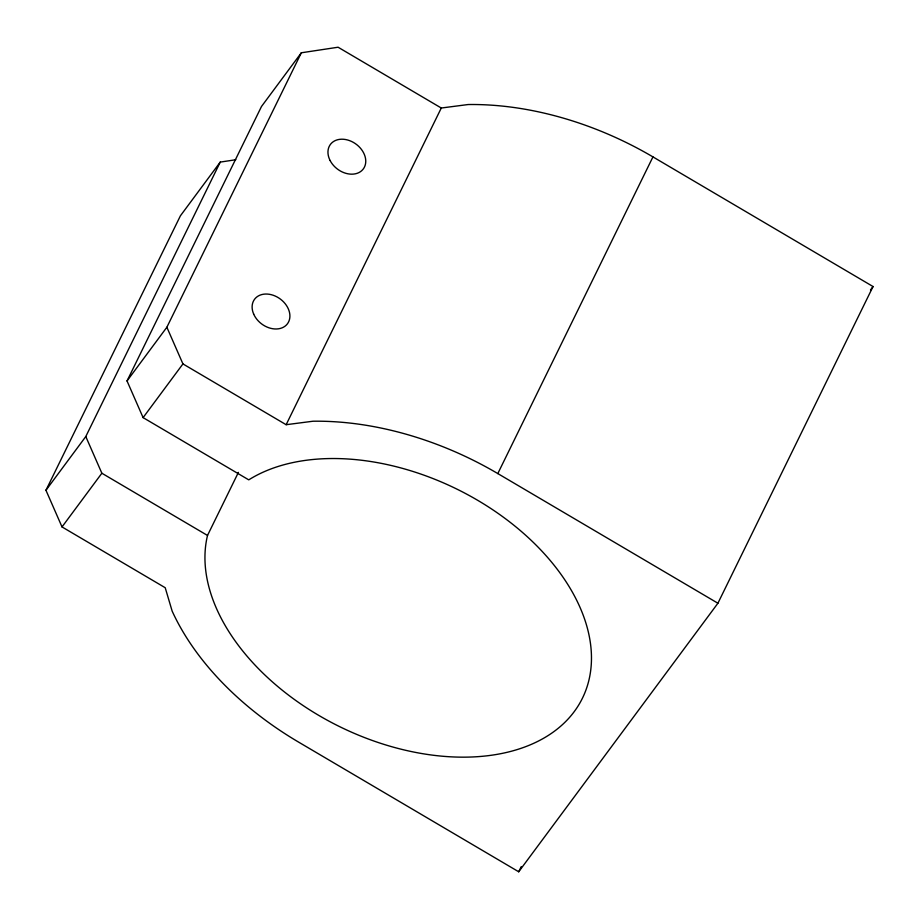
<?xml version="1.0" encoding="UTF-8"?>
<svg xmlns="http://www.w3.org/2000/svg" width="919" height="919" viewBox="0 0 919 919"><rect width="100%" height="100%" fill="white"/><g stroke="black" fill="none" stroke-linecap="round" stroke-linejoin="round"><path stroke-width="1.38" d="M220.25 162.089L85.789 436.548L101.86 473.228L207.51 535.455A205.201 132.451 26.1 0 0 433.94 755.326A205.201 132.451 26.1 0 0 564.473 579.349A205.201 132.451 26.1 0 0 248.75 479.856L143.1 417.617L127.029 380.948L261.49 106.489L301.329 52.785L338.089 47.225L441.281 108.017L468.139 104.536A256.504 165.558 26.1 0 1 652.949 156.896L873.05 286.544L717.911 603.232L518.707 871.775L298.606 742.115A256.504 165.558 26.1 0 1 172.152 611.112L165.213 587.723L62.021 526.932L45.95 490.264L180.411 215.804L220.25 162.089L235.792 159.745M127.029 380.948L166.867 327.244L301.329 52.785M207.51 535.455L238.412 472.377M166.867 327.244L182.938 363.913L286.142 424.704L441.281 108.017M286.142 424.704L313 421.224A256.504 165.558 26.1 0 1 497.811 473.572L652.949 156.896M518.707 871.775L521.234 866.628M45.95 490.264L85.789 436.548M62.021 526.932L101.86 473.228M143.1 417.617L182.938 363.913M870.488 290.002L873.05 286.544M497.811 473.572L717.911 603.232M253.69 314.126A20.517 15.566 36.6 0 0 286.234 325.165A20.517 15.566 36.6 0 0 273.115 295.229A20.517 15.566 36.6 0 0 253.69 314.126M330.105 160.515A20.517 15.566 36.6 0 0 362.833 169.544A20.517 15.566 36.6 0 0 347.635 139.998A20.517 15.566 36.6 0 0 330.105 160.515"/></g></svg>
